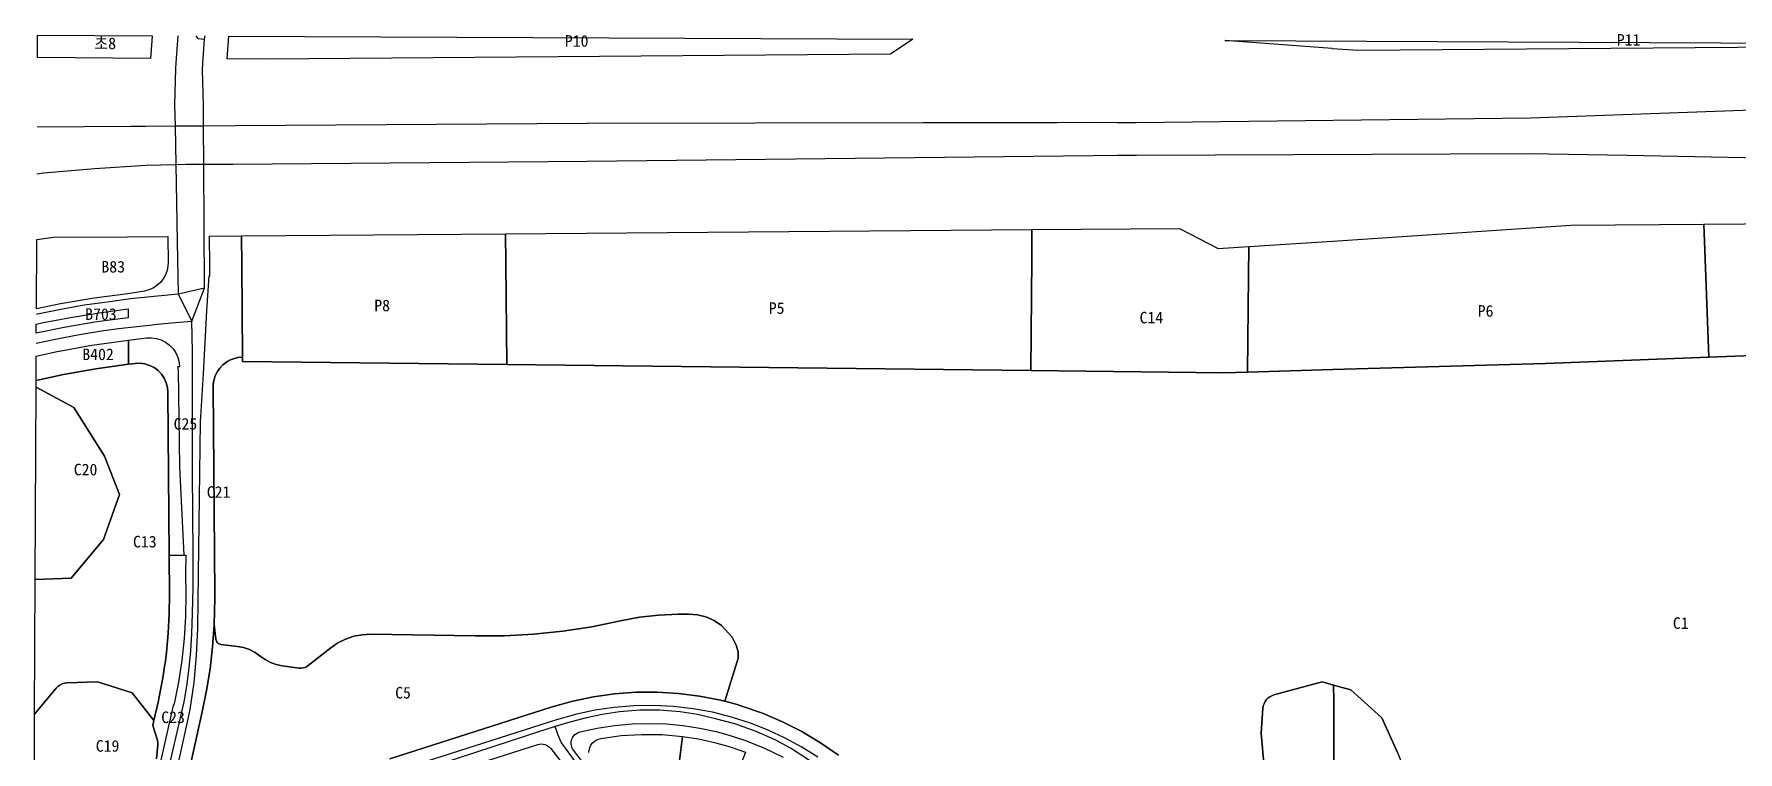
# Model space of a CAD drawing. Header units: metres. Extents: x 446275 to 447851, y 3131842 to 3133549.
# Drawn here: x 446280 to 447164, y 3133177 to 3133549 of the extents above; entities that cross this region are included whole.
import ezdxf

# ---------------------------------------------------------------- set-up
doc = ezdxf.new("R2010")
doc.units = ezdxf.units.M
for name, color, linetype in [('00_계획선-도로', 7, 'Continuous'), ('00_계획선-획지명', 7, 'Continuous'), ('00_계획선-획지선', 7, 'Continuous')]:
    doc.layers.add(name, color=color, linetype=linetype)

msp = doc.modelspace()

# ---------------------------------------------------------------- linework, layer by layer
at = {"layer": '00_계획선-도로'}
for points in [[(446355, 3133548.27), (446353.99, 3133534.32), (446353.77, 3133531.31), (446353.36, 3133512.39), (446353.55, 3133501.4)], [(446364.35, 3133548.22), (446365.37, 3133546.96), (446368.89, 3133546.46)], [(446368.35, 3133501.53), (446368.29, 3133512.32), (446367.8, 3133530.66), (446368.03, 3133533.97), (446368.89, 3133546.46)], [(446368.89, 3133546.46), (446369.11, 3133548.2)], [(447185.26, 3133510.31), (447056.04, 3133505.55), (446851.79, 3133503.19), (446841.97, 3133503.25), (446829.34, 3133503.35), (446810.63, 3133503.2), (446741.21, 3133503.11), (446567.09, 3133502.86), (446384.87, 3133501.67), (446368.35, 3133501.53)], [(446353.55, 3133501.4), (446338.17, 3133501.27), (446330.77, 3133501.2), (446282.11, 3133500.9)], [(446368.35, 3133501.53), (446353.55, 3133501.4)], [(446353.55, 3133501.4), (446353.91, 3133481.59)], [(446368.44, 3133481.75), (446368.35, 3133501.53)], [(446368.44, 3133481.75), (446383.44, 3133481.82), (446567.1, 3133483.26), (446829.44, 3133486.24), (446841.88, 3133486.38), (446851.83, 3133486.42), (447055.33, 3133487.22), (447106.18, 3133486.49), (447219.28, 3133484.26), (447259.63, 3133484.62), (447306.46, 3133486.1), (447357.66, 3133488.79)], [(446282.01, 3133476.8), (446285.31, 3133477.28), (446311.99, 3133479.53), (446338.38, 3133481.24), (446353.91, 3133481.59)], [(446353.91, 3133481.59), (446359.31, 3133481.71), (446368.44, 3133481.75)], [(446353.91, 3133481.59), (446354.62, 3133441.75), (446355.12, 3133414.35)], [(446368.75, 3133417.46), (446368.44, 3133481.75)], [(446355.12, 3133414.35), (446342.82, 3133413.21), (446330.56, 3133411.89), (446318.47, 3133410.32), (446306.49, 3133408.61), (446294.42, 3133406.51), (446282.25, 3133404.07), (446281.67, 3133403.94)], [(446368.75, 3133417.46), (446355.12, 3133414.35)], [(446355.12, 3133414.35), (446362.21, 3133400.36)], [(446362.21, 3133400.36), (446368.75, 3133417.46)], [(446281.61, 3133389.01), (446291.65, 3133391.03), (446302.98, 3133393.26), (446315.47, 3133395.33), (446324.17, 3133396.51), (446333.68, 3133397.65), (446340.27, 3133398.4), (446344.38, 3133398.87), (446353.81, 3133399.75), (446362.21, 3133400.36)], [(446346.32, 3133151.81), (446347.46, 3133156.83), (446348.84, 3133162.06), (446358.31, 3133203.03), (446359.75, 3133211.19), (446360.93, 3133220.73), (446361.77, 3133229.52), (446362.29, 3133238.4), (446362.61, 3133249.15), (446362.93, 3133262.09), (446363.03, 3133279.58), (446362.54, 3133322), (446362.53, 3133377.76), (446362.53, 3133384.7), (446362.21, 3133400.36)], [(446734.65, 3133125.8), (446728.8, 3133131.39), (446713.22, 3133146.27), (446701.9, 3133156.92), (446691.05, 3133166.07), (446681.82, 3133173.02), (446672.55, 3133179.17), (446664.61, 3133183.46), (446654.76, 3133187.68), (446643.7, 3133191.73), (446633.76, 3133194.32), (446624.38, 3133196.55), (446615.31, 3133197.87), (446604.6, 3133198.82), (446594.45, 3133198.81), (446583.96, 3133197.87), (446574.93, 3133196.48), (446566.76, 3133194.9), (446558.13, 3133192.57), (446550.56, 3133190.37)], [(446550.56, 3133190.37), (446541.44, 3133187.38), (446536.25, 3133185.69), (446472.88, 3133164.97), (446464.87, 3133162.44), (446458.09, 3133160.69), (446451.49, 3133159.04)], [(446646.72, 3133058.68), (446643.11, 3133063.53), (446640.59, 3133066.9), (446619.26, 3133095.49), (446582.2, 3133143.38), (446555.87, 3133179.13), (446554.89, 3133180.49), (446553.72, 3133182.13), (446552.17, 3133185.87), (446550.56, 3133190.37)]]:
    msp.add_lwpolyline(points, dxfattribs=at)
at = {"layer": '00_계획선-획지선'}
for points in [[(446341.47, 3133545.7), (446340.89, 3133536.6), (446282.28, 3133537.02), (446282.33, 3133548.6), (446341.69, 3133548.33), (446341.47, 3133545.7)], [(446724.36, 3133538.71), (446401.38, 3133536.16), (446380.54, 3133536.31), (446381.5, 3133548.15), (446735.92, 3133546.55), (446724.36, 3133538.71)], [(446897.64, 3133545.82), (447301.56, 3133544.01), (447287.2, 3133543.5), (447250.77, 3133542.86), (446966.6, 3133540.62), (446953.49, 3133541.61), (446953.23, 3133541.63), (446897.64, 3133545.82)], [(446797.56, 3133432.64), (446797.04, 3133374.78), (446525.56, 3133377.87), (446525.02, 3133430.49), (446524.86, 3133445.72), (446797.7, 3133447.87), (446797.56, 3133432.64)], [(446797.56, 3133432.64), (446797.7, 3133447.87), (446874.23, 3133448.48), (446894.27, 3133437.97), (446910.14, 3133439.02), (446909.97, 3133423.74), (446909.41, 3133374), (446896.99, 3133373.65), (446797.04, 3133374.78), (446797.56, 3133432.64)], [(446910.14, 3133439.02), (446953.51, 3133441.9), (446953.62, 3133441.91), (447077.02, 3133450.08), (447145.89, 3133450.62), (447146.41, 3133437.17), (447148.53, 3133381.69), (447063.79, 3133378.46), (446953.71, 3133375.28), (446909.41, 3133374), (446909.97, 3133423.74), (446910.14, 3133439.02)], [(446290.52, 3133443.88), (446328.94, 3133444.17), (446349.83, 3133444.34), (446349.94, 3133430.7), (446349.87, 3133429.1), (446349.44, 3133426.74), (446348.63, 3133424.48), (446347.47, 3133422.38), (446345.98, 3133420.5), (446344.2, 3133418.88), (446342.19, 3133417.57), (446339.99, 3133416.61), (446337.66, 3133416.02), (446329.17, 3133414.57), (446311.66, 3133412.24), (446294.25, 3133409.31), (446281.69, 3133406.74), (446281.85, 3133442.76), (446290.52, 3133443.88)], [(446524.86, 3133445.72), (446525.02, 3133430.49), (446525.56, 3133377.87), (446388.6, 3133379.43), (446388.58, 3133381.69), (446388.2, 3133429.41), (446388.08, 3133444.64), (446524.86, 3133445.72)], [(446284.49, 3133399.46), (446299.33, 3133402.34), (446314.25, 3133404.77), (446329.23, 3133406.76), (446329.27, 3133402.16), (446313.08, 3133399.98), (446296.97, 3133397.26), (446281.63, 3133394.16), (446281.65, 3133398.82), (446284.49, 3133399.46)], [(446329.46, 3133378.09), (446312.59, 3133375.7), (446295.82, 3133372.7), (446281.52, 3133369.57), (446281.58, 3133382.34), (446291.53, 3133384.55), (446310.38, 3133387.96), (446329.36, 3133390.63), (446329.46, 3133378.09)], [(446329.36, 3133390.63), (446338.79, 3133391.68), (446341.37, 3133391.77), (446343.93, 3133391.42), (446346.39, 3133390.65), (446348.68, 3133389.48), (446350.75, 3133387.93), (446352.52, 3133386.06), (446353.95, 3133383.91), (446355, 3133381.56), (446355.64, 3133379.06), (446355.65, 3133379.01), (446355.69, 3133378.77), (446355.85, 3133376.71), (446354.84, 3133376.7), (446355.04, 3133375.76), (446355.12, 3133374.81), (446355.89, 3133324.91), (446358.11, 3133279.09), (446350.55, 3133279.03), (446349.88, 3133363.49), (446349.65, 3133366.03), (446348.99, 3133368.5), (446347.93, 3133370.83), (446346.5, 3133372.94), (446344.73, 3133374.79), (446342.68, 3133376.31), (446340.4, 3133377.47), (446337.97, 3133378.24), (446335.44, 3133378.58), (446332.88, 3133378.5), (446329.46, 3133378.09), (446329.36, 3133390.63)], [(446299.69, 3133267.15), (446316.46, 3133287.23), (446324.74, 3133310.5), (446317, 3133330.49), (446301.05, 3133355.67), (446281.5, 3133366.23), (446281.52, 3133369.57), (446295.82, 3133372.7), (446312.59, 3133375.7), (446329.46, 3133378.09), (446332.88, 3133378.5), (446335.44, 3133378.58), (446337.97, 3133378.24), (446340.4, 3133377.47), (446342.68, 3133376.31), (446344.73, 3133374.79), (446346.5, 3133372.94), (446347.93, 3133370.83), (446348.99, 3133368.5), (446349.65, 3133366.03), (446349.88, 3133363.49), (446350.55, 3133279.03), (446350.71, 3133258.79), (446350.58, 3133248.73), (446350.05, 3133238.68), (446349.1, 3133228.66), (446348.38, 3133222.93), (446348.35, 3133222.71), (446347.43, 3133216.66), (446347.09, 3133214.68), (446344.77, 3133202.97), (446342.64, 3133193.42), (446331.32, 3133207.7), (446313.44, 3133213.43), (446297.55, 3133212.91), (446296.27, 3133212.76), (446295.03, 3133212.4), (446293.88, 3133211.83), (446292.83, 3133211.08), (446291.93, 3133210.16), (446280.73, 3133196.66), (446281.05, 3133266.58), (446299.69, 3133267.15)], [(446301.05, 3133355.67), (446317, 3133330.49), (446324.74, 3133310.5), (446316.46, 3133287.23), (446299.69, 3133267.15), (446281.05, 3133266.58), (446281.5, 3133366.23), (446301.05, 3133355.67)], [(446927.89, 3133136.92), (446919.22, 3133155.48), (446916.51, 3133186.8), (446917.44, 3133199.88), (446917.62, 3133201.04), (446917.97, 3133202.16), (446918.49, 3133203.21), (446919.16, 3133204.18), (446919.98, 3133205.02), (446920.91, 3133205.73), (446921.95, 3133206.29), (446923.06, 3133206.69), (446948.13, 3133213.46), (446954.06, 3133211.83), (446954.08, 3133203.85), (446954.25, 3133124.99), (446954.27, 3133115.41), (446954.24, 3133115.41), (446941.89, 3133114.75), (446927.89, 3133136.92)], [(446957.75, 3133115.56), (446954.86, 3133115.44), (446954.27, 3133115.41), (446954.25, 3133124.99), (446954.08, 3133203.85), (446954.06, 3133211.83), (446962.98, 3133209.38), (446979.02, 3133194.89), (446987.23, 3133176.89), (446992.57, 3133163.32), (446997.56, 3133144.87), (446994.92, 3133130.92), (446989.54, 3133125.56), (446985.35, 3133116.36), (446957.75, 3133115.56)], [(446627.42, 3133143.25), (446619.65, 3133145.2), (446611.73, 3133146.49), (446616.58, 3133185.21), (446624.92, 3133183.91), (446633.17, 3133182.12), (446641.3, 3133179.84), (446649.28, 3133177.09), (446635.01, 3133140.65), (446627.42, 3133143.25)]]:
    msp.add_lwpolyline(points, close=True, dxfattribs=at)
for points in [[(447339.11, 3133388.96), (447148.53, 3133381.69), (447146.41, 3133437.17), (447145.89, 3133450.62), (447251.5, 3133451.45)], [(446353.25, 3133162.19), (446359.89, 3133191.92), (446361.4, 3133199.21), (446363.45, 3133213.09), (446364.76, 3133227.06), (446365.32, 3133241.08), (446365.7, 3133269.43), (446365.7, 3133269.43), (446366.76, 3133348.28), (446368.24, 3133373.05), (446370.12, 3133405.75), (446371.19, 3133423.92), (446371.65, 3133423.92), (446371.6, 3133429.28), (446371.48, 3133444.51), (446388.08, 3133444.64), (446388.2, 3133429.41), (446388.58, 3133381.69), (446388.54, 3133381.69), (446388.49, 3133381.69), (446388.45, 3133381.69), (446388.32, 3133381.69), (446388.24, 3133381.69), (446386.03, 3133381.48), (446383.87, 3133380.95), (446381.81, 3133380.12), (446381.74, 3133380.08), (446381.69, 3133380.05), (446381.42, 3133379.92), (446380.94, 3133379.65), (446380.46, 3133379.36), (446380.34, 3133379.28), (446380.3, 3133379.26), (446380.21, 3133379.2), (446378.37, 3133377.78), (446378.35, 3133377.77), (446378.34, 3133377.76), (446378.33, 3133377.76), (446378.31, 3133377.74), (446378.21, 3133377.64), (446378.19, 3133377.63), (446376.74, 3133376.07), (446375.51, 3133374.33), (446374.54, 3133372.43), (446374.41, 3133372.13), (446374.24, 3133371.67), (446374.16, 3133371.44), (446373.67, 3133369.71), (446373.6, 3133369.37), (446373.56, 3133369.16), (446373.55, 3133369.09), (446373.54, 3133369.06), (446373.43, 3133368.31), (446373.41, 3133368.1), (446373.4, 3133368.06), (446373.39, 3133367.94), (446373.39, 3133367.88), (446373.38, 3133367.81), (446373.38, 3133367.77), (446373.37, 3133367.68), (446373.37, 3133367.66), (446373.32, 3133366.47), (446373.32, 3133366.45), (446373.32, 3133366.41), (446373.32, 3133366.34), (446374.17, 3133258.98), (446374.18, 3133256.85), (446373.82, 3133242.99), (446373, 3133231.62), (446371.7, 3133220.29), (446369.92, 3133209.04), (446367.67, 3133197.86), (446361.61, 3133170.68)], [(446697.39, 3133175.39), (446688.14, 3133181.85), (446678.47, 3133187.66), (446668.43, 3133192.79), (446658.05, 3133197.22), (446647.4, 3133200.92), (446644.95, 3133201.66), (446644.93, 3133201.66), (446638.59, 3133203.38), (446644.97, 3133224.01), (446645.35, 3133225.69), (446645.49, 3133227.4), (446645.36, 3133229.12), (446644.98, 3133230.8), (446644.36, 3133232.4), (446642.34, 3133236.65), (446636.84, 3133242.73), (446632.98, 3133245.26), (446628.75, 3133247.1), (446624.27, 3133248.22), (446619.67, 3133248.56), (446614.27, 3133248.51), (446604.24, 3133248.06), (446594.27, 3133246.91), (446584.41, 3133245.05), (446569.53, 3133242.06), (446554.52, 3133239.79), (446539.43, 3133238.23), (446524.27, 3133237.39), (446509.1, 3133237.28), (446455.02, 3133238.16), (446450.56, 3133237.92), (446446.18, 3133237.08), (446441.95, 3133235.65), (446437.96, 3133233.66), (446434.28, 3133231.14), (446422.54, 3133221.87), (446421.73, 3133221.33), (446420.84, 3133220.92), (446419.89, 3133220.66), (446418.92, 3133220.56), (446417.95, 3133220.61), (446409.03, 3133221.82), (446405.95, 3133222.45), (446402.99, 3133223.51), (446400.2, 3133224.98), (446397.65, 3133226.81), (446395.02, 3133228.69), (446392.16, 3133230.18), (446389.11, 3133231.24), (446385.94, 3133231.85), (446377.38, 3133232.88), (446376.88, 3133232.99), (446376.41, 3133233.17), (446375.97, 3133233.43), (446375.59, 3133233.75), (446375.26, 3133234.14), (446375, 3133234.58), (446374.82, 3133235.05), (446374.72, 3133235.54), (446373.82, 3133242.99), (446374.18, 3133256.85), (446374.17, 3133258.98), (446373.32, 3133366.34), (446373.32, 3133366.41), (446373.32, 3133366.45), (446373.32, 3133366.47), (446373.37, 3133367.66), (446373.37, 3133367.68), (446373.38, 3133367.77), (446373.38, 3133367.81), (446373.39, 3133367.88), (446373.39, 3133367.94), (446373.4, 3133368.06), (446373.41, 3133368.1), (446373.43, 3133368.31), (446373.54, 3133369.06), (446373.55, 3133369.09), (446373.56, 3133369.16), (446373.6, 3133369.37), (446373.67, 3133369.71), (446374.16, 3133371.44), (446374.24, 3133371.67), (446374.41, 3133372.13), (446374.54, 3133372.43), (446375.51, 3133374.33), (446376.74, 3133376.07), (446378.19, 3133377.63), (446378.21, 3133377.64), (446378.31, 3133377.74), (446378.33, 3133377.76), (446378.34, 3133377.76), (446378.35, 3133377.77), (446378.37, 3133377.78), (446380.21, 3133379.2), (446380.3, 3133379.26), (446380.34, 3133379.28), (446380.46, 3133379.36), (446380.94, 3133379.65), (446381.42, 3133379.92), (446381.69, 3133380.05), (446381.74, 3133380.08), (446381.81, 3133380.12), (446383.87, 3133380.95), (446386.03, 3133381.48), (446388.24, 3133381.69), (446388.32, 3133381.69), (446388.45, 3133381.69), (446388.49, 3133381.69), (446388.54, 3133381.69), (446388.58, 3133381.69), (446388.6, 3133379.43), (446525.56, 3133377.87), (446797.04, 3133374.78), (446896.99, 3133373.65), (446909.41, 3133374), (446953.71, 3133375.28), (447063.79, 3133378.46), (447148.53, 3133381.69), (447339.11, 3133388.96)], [(446343.99, 3133173.62), (446344.59, 3133180.91), (446344.6, 3133181.89), (446344.49, 3133182.87), (446344.26, 3133183.82), (446342.06, 3133190.82), (446342.64, 3133193.42), (446344.77, 3133202.97), (446347.09, 3133214.68), (446347.09, 3133214.68), (446347.43, 3133216.66), (446348.35, 3133222.71), (446348.38, 3133222.93), (446349.1, 3133228.66), (446350.05, 3133238.68), (446350.58, 3133248.73), (446350.71, 3133258.79), (446350.55, 3133279.03), (446358.11, 3133279.09), (446359.18, 3133279.1), (446359, 3133269.38), (446359.08, 3133258.86), (446358.92, 3133247.41), (446358.24, 3133235.99), (446357.05, 3133224.6), (446355.35, 3133213.28), (446353.15, 3133202.05), (446352.51, 3133201.27), (446339.35, 3133142.34)], [(446361.61, 3133170.68), (446367.67, 3133197.86), (446369.92, 3133209.04), (446371.7, 3133220.29), (446373, 3133231.62), (446373.82, 3133242.99), (446374.72, 3133235.54), (446374.72, 3133235.54), (446374.82, 3133235.05), (446375, 3133234.58), (446375.26, 3133234.14), (446375.59, 3133233.75), (446375.97, 3133233.43), (446376.41, 3133233.17), (446376.88, 3133232.99), (446377.38, 3133232.88), (446385.94, 3133231.85), (446389.11, 3133231.24), (446392.16, 3133230.18), (446395.02, 3133228.69), (446397.65, 3133226.81), (446400.2, 3133224.98), (446402.99, 3133223.51), (446405.95, 3133222.45), (446409.03, 3133221.82), (446417.95, 3133220.61), (446418.92, 3133220.56), (446419.89, 3133220.66), (446420.84, 3133220.92), (446421.73, 3133221.33), (446422.54, 3133221.87), (446434.28, 3133231.14), (446437.96, 3133233.66), (446441.95, 3133235.65), (446446.18, 3133237.08), (446450.56, 3133237.92), (446455.02, 3133238.16), (446509.1, 3133237.28), (446524.27, 3133237.39), (446539.43, 3133238.23), (446554.52, 3133239.79), (446569.53, 3133242.06), (446584.41, 3133245.05), (446594.27, 3133246.91), (446604.24, 3133248.06), (446614.27, 3133248.51), (446619.67, 3133248.56), (446624.27, 3133248.22), (446628.75, 3133247.1), (446632.98, 3133245.26), (446636.84, 3133242.73), (446642.34, 3133236.65), (446644.36, 3133232.4), (446644.98, 3133230.8), (446645.36, 3133229.12), (446645.49, 3133227.4), (446645.35, 3133225.69), (446644.97, 3133224.01), (446638.59, 3133203.38), (446636.23, 3133203.95), (446625.4, 3133206.1), (446614.46, 3133207.51), (446603.45, 3133208.18), (446592.42, 3133208.12), (446581.41, 3133207.31), (446570.49, 3133205.76), (446559.69, 3133203.48), (446549.08, 3133200.48), (446464.86, 3133173.58)], [(446280.5, 3133144.6), (446280.73, 3133196.66), (446291.93, 3133210.16), (446292.83, 3133211.08), (446293.88, 3133211.83), (446295.03, 3133212.4), (446296.27, 3133212.76), (446297.55, 3133212.91), (446313.44, 3133213.43), (446331.32, 3133207.7), (446342.64, 3133193.42), (446342.06, 3133190.82), (446344.26, 3133183.82), (446344.49, 3133182.87), (446344.6, 3133181.89), (446344.59, 3133180.91), (446343.99, 3133173.62)], [(446987.23, 3133176.89), (446979.02, 3133194.89), (446962.98, 3133209.38), (446954.06, 3133211.83), (446948.13, 3133213.46), (446923.06, 3133206.69), (446921.95, 3133206.29), (446920.91, 3133205.73), (446919.98, 3133205.02), (446919.16, 3133204.18), (446918.49, 3133203.21), (446917.97, 3133202.16), (446917.62, 3133201.04), (446917.44, 3133199.88), (446916.51, 3133186.8), (446919.22, 3133155.48)], [(446464.86, 3133173.58), (446549.08, 3133200.48), (446559.69, 3133203.48), (446570.49, 3133205.76), (446581.41, 3133207.31), (446592.42, 3133208.12), (446603.45, 3133208.18), (446614.46, 3133207.51), (446625.4, 3133206.1), (446636.23, 3133203.95), (446638.59, 3133203.38), (446644.93, 3133201.66), (446644.95, 3133201.66), (446647.4, 3133200.92), (446658.05, 3133197.22), (446668.43, 3133192.79), (446678.47, 3133187.66), (446688.14, 3133181.85), (446697.39, 3133175.39)], [(446686.77, 3133174.36), (446678.46, 3133179.6), (446669.84, 3133184.31), (446660.93, 3133188.48), (446651.79, 3133192.07), (446642.04, 3133195.21), (446632.11, 3133197.69), (446622.03, 3133199.53), (446611.86, 3133200.71), (446601.64, 3133201.22), (446591.4, 3133201.06), (446581.19, 3133200.23), (446571.06, 3133198.74), (446561.05, 3133196.59), (446551.2, 3133193.8), (446466.98, 3133166.9)], [(446646.38, 3133066.09), (446560.14, 3133177.99), (446560.14, 3133177.99), (446559.64, 3133178.74), (446559.26, 3133179.56), (446559.01, 3133180.43), (446558.88, 3133181.32), (446558.91, 3133182.38), (446559.11, 3133183.42), (446559.5, 3133184.41), (446560.05, 3133185.31), (446560.74, 3133186.11), (446561.57, 3133186.77), (446562.5, 3133187.28), (446563.5, 3133187.63), (446572.39, 3133189.54), (446581.38, 3133190.9), (446590.43, 3133191.7), (446599.52, 3133191.94), (446608.24, 3133191.65), (446616.92, 3133190.85), (446625.54, 3133189.53), (446634.07, 3133187.71), (446638.98, 3133186.41), (446649.16, 3133183.14), (446659.08, 3133179.14), (446668.68, 3133174.44)], [(446567.98, 3133176.86), (446568.13, 3133178.15), (446568.5, 3133179.4), (446569.07, 3133180.57), (446569.83, 3133181.62), (446570.76, 3133182.53), (446571.83, 3133183.27), (446573.02, 3133183.81), (446574.27, 3133184.15), (446584.79, 3133185.6), (446595.39, 3133186.26), (446606, 3133186.13), (446616.58, 3133185.21), (446611.73, 3133146.49)], [(446469.79, 3133158.05), (446541.61, 3133180.98), (446542.51, 3133181.19), (446543.44, 3133181.27), (446544.37, 3133181.2), (446545.27, 3133180.99), (446546.14, 3133180.65), (446546.94, 3133180.17), (446547.66, 3133179.59), (446548.29, 3133178.89), (446639, 3133061.19)]]:
    msp.add_lwpolyline(points, dxfattribs=at)

# ---------------------------------------------------------------- texts
at = {"layer": '00_계획선-획지명'}
for s, p in [('초8', (446311.74, 3133541.36)), ('P10', (446555.6, 3133542.63)), ('P11', (447100.82, 3133543.18)), ('B83', (446315.4, 3133425.61)), ('P8', (446456.83, 3133405.55)), ('B703', (446306.98, 3133401.07)), ('P5', (446661.3, 3133404.18)), ('C14', (446853.48, 3133399.26)), ('P6', (447028.73, 3133402.72)), ('B402', (446305.5, 3133380.22)), ('C25', (446352.81, 3133344.2)), ('C20', (446301.08, 3133320.5)), ('C21', (446370, 3133308.85)), ('C13', (446331.77, 3133283.13)), ('C1', (447129.87, 3133240.92)), ('C5', (446467.65, 3133204.85)), ('C23', (446346.41, 3133192.12)), ('C19', (446312.47, 3133177.27))]:
    msp.add_text(s, height=6, dxfattribs=at).set_placement(p)

doc.saveas('drawing.dxf')
